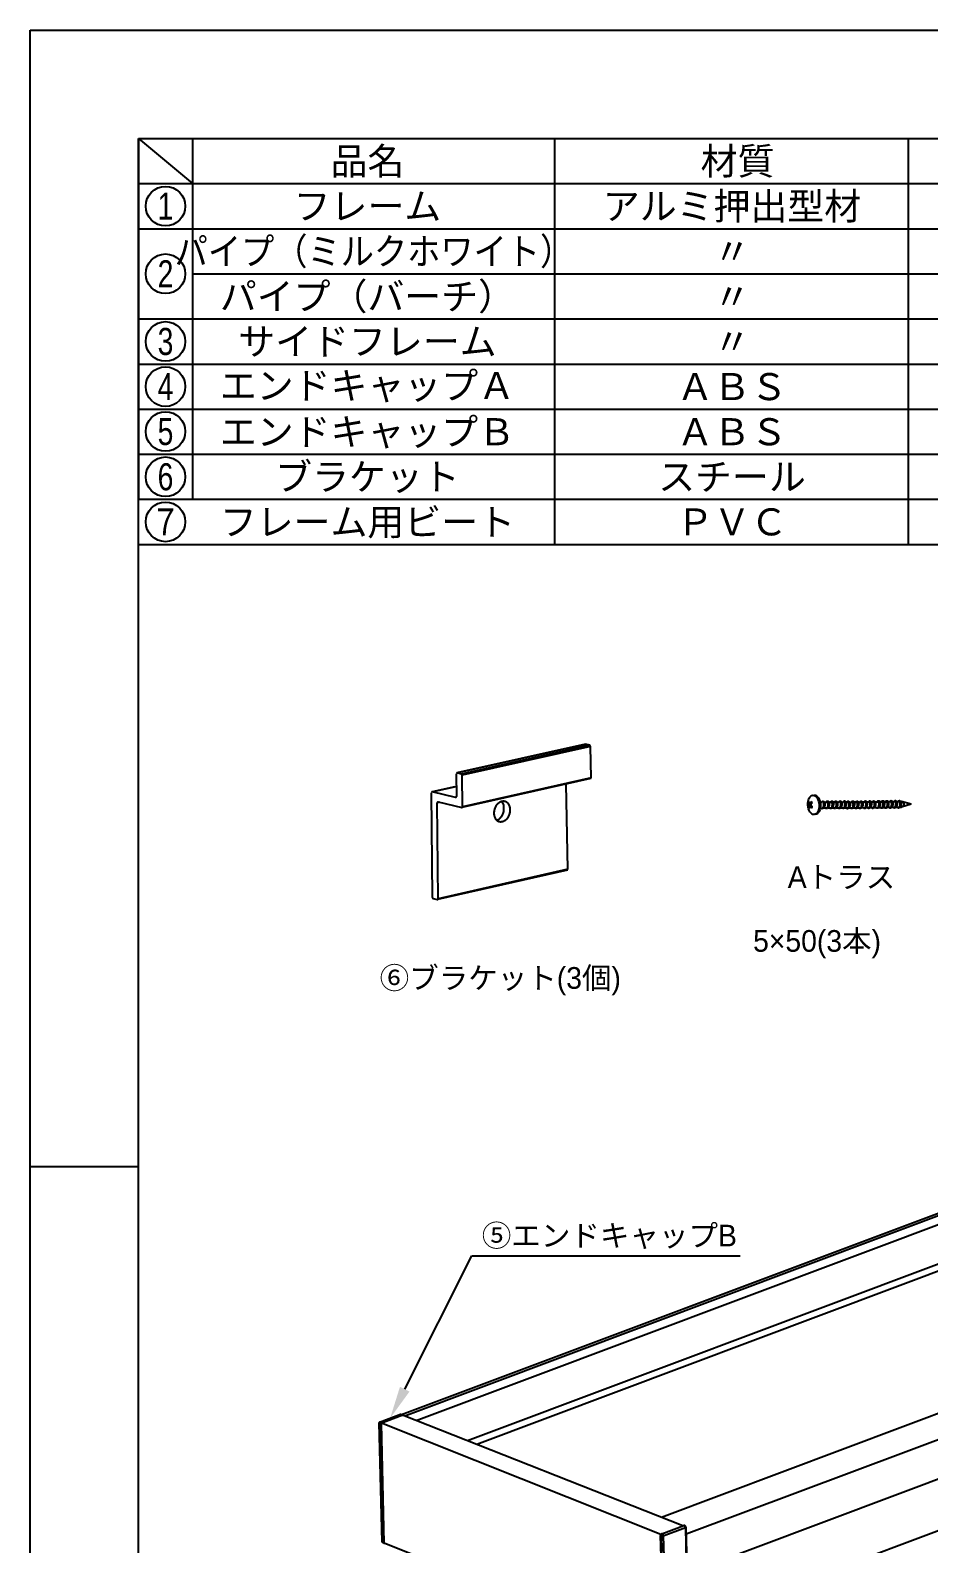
# Model space of a CAD drawing. Header units: millimetres. Extents: x 294 to 1873, y 2566 to 2986.
# Drawn here: x 293.5 to 376.5, y 2636.2 to 2776 of the extents above; entities that cross this region are included whole.
import ezdxf
from ezdxf import colors
from ezdxf.entities.mleader import LeaderData, LeaderLine
from ezdxf.enums import TextEntityAlignment as Align
from ezdxf.math import Vec2, Vec3

# ---------------------------------------------------------------- set-up
doc = ezdxf.new("R2010")
doc.units = ezdxf.units.MM
doc.layers.add('寸法・仕様', color=255, linetype='Continuous', lineweight=9)
doc.layers.add('本体', color=3, linetype='Continuous', lineweight=25)
doc.styles.get("Standard").update_dxf_attribs({"font": ''})
doc.styles.add('x1', font='', dxfattribs={"height": 2})
doc.styles.get('Standard').set_extended_font_data('MS PGothic')
doc.styles.get('x1').set_extended_font_data('MS PGothic')

# ---------------------------------------------------------------- blocks, each defined once
blk = doc.blocks.new('Morita Aluminum for WEB')
blk.add_line((4.84, 101.08), (-5.16, 101.08))
for points in [[(-5.16, 206.08), (291.84, 206.08), (291.84, -3.92), (-5.16, -3.92)], [(4.84, 196.08), (281.84, 196.08), (281.84, 6.08), (4.84, 6.08)]]:
    blk.add_lwpolyline(points, close=True)

msp = doc.modelspace()

# ---------------------------------------------------------------- linework, layer by layer
for p, q in [((303.52, 2766.03), (420.26, 2766.03)), ((303.52, 2766.03), (308.52, 2761.86)), ((303.52, 2766.03), (303.52, 2732.7)), ((308.52, 2766.03), (308.52, 2732.7)), ((341.96, 2766.03), (341.96, 2728.53)), ((374.64, 2766.03), (374.64, 2728.53)), ((303.52, 2761.86), (433.59, 2761.86)), ((303.52, 2757.69), (433.59, 2757.69)), ((308.52, 2753.53), (433.59, 2753.53)), ((303.52, 2749.36), (433.59, 2749.36)), ((303.52, 2745.19), (433.59, 2745.19)), ((303.52, 2741.03), (433.59, 2741.03)), ((303.52, 2736.86), (433.59, 2736.86)), ((303.52, 2732.7), (433.59, 2732.7)), ((303.52, 2728.53), (433.59, 2728.53))]:
    msp.add_line(p, q)
msp.add_lwpolyline([(303.52, 2766.03), (580.52, 2766.03), (580.52, 2596.03), (303.52, 2596.03)], close=True)
for centre in [(306.02, 2759.78), (306.02, 2753.53), (306.02, 2747.28), (306.02, 2743.11), (306.02, 2738.96), (306.02, 2734.78), (306.02, 2730.61)]:
    msp.add_circle(centre, 1.83)
at = {"layer": '本体'}
for p, q in [((327.84, 2648.14), (535.16, 2725.96)), ((328.13, 2648.02), (535.44, 2725.83)), ((329.18, 2647.6), (536.43, 2725.39)), ((536.57, 2721.78), (333.93, 2645.72)), ((536.88, 2721.25), (334.78, 2645.39)), ((553.85, 2714.46), (351.85, 2638.64)), ((553.88, 2712.06), (354.13, 2637.08)), ((332.93, 2707.42), (344.8, 2710.09)), ((344.82, 2710.08), (332.95, 2707.42)), ((345.22, 2709.99), (333.35, 2707.32)), ((345.3, 2709.87), (333.43, 2707.2)), ((345.22, 2709.99), (344.82, 2710.08)), ((345.36, 2706.98), (345.3, 2709.87)), ((354.22, 2633.5), (558.72, 2710.26)), ((332.88, 2707.33), (332.9, 2705.23)), ((333.35, 2707.32), (332.95, 2707.42)), ((345.31, 2706.9), (333.41, 2704.22)), ((333.46, 2704.3), (333.43, 2707.2)), ((345.36, 2706.98), (333.46, 2704.3)), ((330.58, 2705.58), (330.66, 2695.94)), ((330.63, 2705.67), (332.89, 2706.18)), ((332.89, 2706.18), (330.65, 2705.67)), ((332.83, 2705.14), (330.65, 2705.67)), ((343.21, 2698.53), (343.06, 2706.39)), ((560.3, 2706.06), (354.34, 2628.75)), ((331.36, 2704.71), (331.13, 2704.66)), ((331.21, 2695.8), (331.13, 2704.66)), ((331.21, 2704.74), (333.39, 2704.22)), ((332.87, 2705.15), (332.83, 2705.14)), ((365.45, 2704.78), (365.4, 2704.67)), ((365.4, 2704.67), (365.41, 2704.65)), ((365.42, 2704.25), (365.43, 2704.27)), ((365.49, 2704.15), (365.42, 2704.25)), ((365.45, 2704.78), (365.47, 2704.76)), ((365.49, 2704.15), (365.5, 2704.17)), ((365.7, 2704.79), (365.69, 2704.77)), ((365.76, 2704.69), (365.7, 2704.79)), ((365.73, 2704.16), (365.72, 2704.18)), ((365.79, 2704.27), (365.73, 2704.16)), ((365.76, 2704.69), (365.75, 2704.67)), ((365.79, 2704.27), (365.77, 2704.29)), ((366.39, 2704.72), (366.66, 2704.72)), ((366.4, 2704.2), (366.59, 2704.2)), ((366.85, 2704.2), (367.15, 2704.2)), ((366.93, 2704.72), (367.14, 2704.72)), ((367.24, 2704.2), (367.54, 2704.21)), ((367.32, 2704.73), (367.53, 2704.73)), ((367.63, 2704.21), (367.93, 2704.21)), ((367.71, 2704.73), (367.93, 2704.73)), ((367.98, 2704.2), (368.28, 2704.2)), ((368.39, 2704.2), (368.69, 2704.2)), ((368.39, 2704.2), (368.69, 2704.2)), ((368.76, 2704.2), (369.06, 2704.2)), ((368.76, 2704.2), (369.06, 2704.2)), ((369.18, 2704.2), (369.48, 2704.2)), ((369.26, 2704.72), (369.48, 2704.72)), ((369.57, 2704.2), (369.87, 2704.21)), ((369.65, 2704.73), (369.87, 2704.73)), ((369.97, 2704.21), (370.26, 2704.21)), ((370.04, 2704.73), (370.26, 2704.73)), ((370.36, 2704.21), (370.66, 2704.22)), ((370.43, 2704.74), (370.65, 2704.74)), ((370.75, 2704.22), (371.05, 2704.22)), ((370.82, 2704.74), (371.04, 2704.74)), ((371.14, 2704.22), (371.44, 2704.23)), ((371.21, 2704.74), (371.43, 2704.75)), ((371.53, 2704.23), (371.73, 2704.23)), ((371.61, 2704.75), (371.72, 2704.75)), ((371.66, 2704.23), (371.86, 2704.23)), ((371.73, 2704.75), (371.85, 2704.75)), ((371.95, 2704.23), (372.25, 2704.24)), ((372.03, 2704.76), (372.24, 2704.76)), ((372.34, 2704.24), (372.64, 2704.24)), ((372.42, 2704.76), (372.64, 2704.76)), ((372.73, 2704.25), (373.03, 2704.25)), ((372.81, 2704.77), (373.03, 2704.77)), ((373.12, 2704.25), (373.42, 2704.25)), ((373.2, 2704.77), (373.42, 2704.77)), ((373.51, 2704.25), (373.81, 2704.26)), ((373.59, 2704.78), (373.81, 2704.78)), ((373.91, 2704.26), (374.02, 2704.26)), ((373.98, 2704.78), (374.02, 2704.78)), ((374.93, 2704.53), (374.02, 2704.78)), ((374.93, 2704.53), (374.02, 2704.26)), ((343.21, 2698.53), (331.21, 2695.8)), ((343.17, 2698.44), (331.17, 2695.72)), ((330.73, 2695.82), (331.14, 2695.72)), ((325.81, 2647.44), (327.74, 2648.17)), ((327.74, 2648.17), (327.77, 2648.17)), ((327.77, 2648.17), (327.92, 2648.11)), ((326.04, 2636.38), (325.76, 2647.37)), ((325.78, 2647.35), (325.76, 2647.37)), ((325.78, 2647.35), (326.06, 2636.36)), ((325.83, 2647.44), (325.8, 2647.44)), ((326.21, 2636.3), (325.93, 2647.29)), ((326.24, 2636.27), (325.97, 2647.31)), ((327.92, 2648.11), (325.98, 2647.38)), ((351.8, 2637.06), (325.98, 2647.34)), ((327.94, 2648.09), (326, 2647.35)), ((353.83, 2637.85), (327.92, 2648.1)), ((352.06, 2625.83), (351.77, 2636.97)), ((351.87, 2637.12), (353.91, 2637.88)), ((352.02, 2636.94), (354.06, 2637.7)), ((353.96, 2637.88), (353.91, 2637.88)), ((353.92, 2637.89), (354, 2637.89)), ((354.06, 2637.7), (354.34, 2626.56)), ((354.11, 2637.75), (354.39, 2626.61)), ((326.04, 2636.38), (326.06, 2636.36)), ((326.06, 2636.36), (326.21, 2636.3)), ((326.24, 2636.25), (326.09, 2636.31)), ((352.06, 2625.88), (326.24, 2636.27)), ((351.81, 2636.94), (352.1, 2625.8)), ((352.02, 2636.94), (352.31, 2625.8))]:
    msp.add_line(p, q, dxfattribs=at)
for points in [[(345.3, 2709.87), (345.24, 2709.98), (345.23, 2709.98), (345.23, 2709.99), (345.23, 2709.99), (345.23, 2709.99), (345.23, 2709.99), (345.23, 2709.99), (345.22, 2709.99)], [(332.95, 2707.42), (332.95, 2707.42), (332.94, 2707.42), (332.94, 2707.42), (332.94, 2707.42), (332.94, 2707.42)], [(333.43, 2707.2), (333.37, 2707.32), (333.37, 2707.32), (333.36, 2707.32), (333.36, 2707.32), (333.36, 2707.32), (333.36, 2707.32), (333.36, 2707.32), (333.36, 2707.32), (333.35, 2707.32)], [(330.65, 2705.67), (330.65, 2705.67), (330.64, 2705.67), (330.64, 2705.67), (330.64, 2705.67), (330.64, 2705.67)], [(331.13, 2704.66), (331.2, 2704.75), (331.2, 2704.74), (331.2, 2704.74), (331.2, 2704.74), (331.2, 2704.74), (331.21, 2704.74)], [(332.9, 2705.23), (332.84, 2705.14), (332.83, 2705.14), (332.83, 2705.14), (332.83, 2705.14), (332.83, 2705.14), (332.83, 2705.14)], [(333.39, 2704.22), (333.39, 2704.22), (333.39, 2704.22), (333.39, 2704.22), (333.39, 2704.21), (333.4, 2704.21), (333.4, 2704.21)], [(336.63, 2703.05), (336.64, 2703.05), (336.66, 2703.06), (336.67, 2703.06), (336.68, 2703.06), (336.69, 2703.07), (336.7, 2703.07), (336.71, 2703.08), (336.72, 2703.08), (336.73, 2703.09), (336.74, 2703.09), (336.75, 2703.1), (336.75, 2703.1), (336.76, 2703.11), (336.77, 2703.11), (336.78, 2703.12), (336.79, 2703.12), (336.8, 2703.13), (336.81, 2703.13), (336.82, 2703.14), (336.83, 2703.14), (336.84, 2703.15), (336.85, 2703.16), (336.85, 2703.16), (336.86, 2703.17), (336.87, 2703.18), (336.88, 2703.18), (336.89, 2703.19), (336.9, 2703.2), (336.91, 2703.2), (336.91, 2703.21), (336.92, 2703.22), (336.93, 2703.22), (336.94, 2703.23), (336.94, 2703.24), (336.95, 2703.25), (336.96, 2703.26), (336.97, 2703.26), (336.98, 2703.27), (336.98, 2703.28), (336.99, 2703.29), (337, 2703.3), (337, 2703.3), (337.01, 2703.31), (337.02, 2703.32), (337.02, 2703.33), (337.03, 2703.34), (337.04, 2703.35), (337.05, 2703.35), (337.05, 2703.36), (337.06, 2703.37), (337.06, 2703.38), (337.07, 2703.39), (337.08, 2703.4), (337.08, 2703.41), (337.09, 2703.42), (337.09, 2703.43), (337.1, 2703.44), (337.11, 2703.45), (337.11, 2703.46), (337.12, 2703.46), (337.12, 2703.47), (337.13, 2703.48), (337.13, 2703.49), (337.14, 2703.5), (337.14, 2703.51), (337.15, 2703.52), (337.15, 2703.53), (337.16, 2703.54), (337.16, 2703.55), (337.17, 2703.56), (337.17, 2703.57), (337.18, 2703.58), (337.18, 2703.59), (337.19, 2703.6), (337.19, 2703.61), (337.2, 2703.62), (337.2, 2703.63), (337.2, 2703.64), (337.21, 2703.66), (337.21, 2703.67), (337.22, 2703.68), (337.22, 2703.69), (337.22, 2703.7), (337.23, 2703.71), (337.23, 2703.72), (337.23, 2703.73), (337.24, 2703.74), (337.24, 2703.75), (337.24, 2703.76), (337.25, 2703.77), (337.25, 2703.78), (337.25, 2703.79), (337.26, 2703.8), (337.26, 2703.81), (337.26, 2703.82), (337.26, 2703.83), (337.27, 2703.84), (337.27, 2703.86), (337.27, 2703.87), (337.27, 2703.88), (337.28, 2703.89), (337.28, 2703.9), (337.28, 2703.91), (337.28, 2703.92), (337.28, 2703.93), (337.29, 2703.94), (337.29, 2703.95), (337.29, 2703.96), (337.29, 2703.97), (337.29, 2703.98), (337.29, 2703.99), (337.29, 2704), (337.29, 2704.01), (337.3, 2704.02), (337.3, 2704.03), (337.3, 2704.04), (337.3, 2704.05), (337.3, 2704.06), (337.3, 2704.07), (337.3, 2704.08), (337.3, 2704.09), (337.3, 2704.1), (337.3, 2704.11), (337.3, 2704.12), (337.3, 2704.13), (337.3, 2704.14), (337.3, 2704.15)], [(337.3, 2704.15), (337.3, 2704.16), (337.3, 2704.17), (337.3, 2704.17), (337.3, 2704.18), (337.3, 2704.18), (337.3, 2704.19), (337.3, 2704.2), (337.3, 2704.2), (337.3, 2704.21), (337.3, 2704.21), (337.3, 2704.22), (337.3, 2704.22), (337.3, 2704.23), (337.3, 2704.24), (337.3, 2704.24), (337.3, 2704.25), (337.3, 2704.25), (337.3, 2704.26), (337.3, 2704.26), (337.3, 2704.27), (337.3, 2704.28), (337.3, 2704.28), (337.29, 2704.29), (337.29, 2704.29), (337.29, 2704.3), (337.29, 2704.3), (337.29, 2704.31), (337.29, 2704.31), (337.29, 2704.32), (337.29, 2704.33), (337.29, 2704.33), (337.29, 2704.34), (337.29, 2704.34), (337.29, 2704.35), (337.29, 2704.35), (337.29, 2704.36), (337.29, 2704.36), (337.28, 2704.37), (337.28, 2704.37), (337.28, 2704.38), (337.28, 2704.38), (337.28, 2704.39), (337.28, 2704.39), (337.28, 2704.4), (337.28, 2704.4), (337.28, 2704.41), (337.28, 2704.42), (337.27, 2704.42), (337.27, 2704.43), (337.27, 2704.43), (337.27, 2704.44), (337.27, 2704.44), (337.27, 2704.45), (337.27, 2704.45), (337.27, 2704.46), (337.26, 2704.46), (337.26, 2704.47), (337.26, 2704.47), (337.26, 2704.48), (337.26, 2704.48), (337.26, 2704.49), (337.25, 2704.49), (337.25, 2704.5), (337.25, 2704.5), (337.25, 2704.51), (337.25, 2704.51), (337.25, 2704.52), (337.24, 2704.52), (337.24, 2704.53), (337.24, 2704.53), (337.24, 2704.54), (337.24, 2704.54), (337.23, 2704.55), (337.23, 2704.55), (337.23, 2704.55), (337.23, 2704.56), (337.23, 2704.56), (337.22, 2704.57), (337.22, 2704.57), (337.22, 2704.58), (337.22, 2704.58), (337.21, 2704.59), (337.21, 2704.59), (337.21, 2704.6), (337.21, 2704.6), (337.21, 2704.61), (337.2, 2704.61), (337.2, 2704.62), (337.2, 2704.62), (337.19, 2704.63), (337.19, 2704.63), (337.19, 2704.64), (337.19, 2704.64), (337.18, 2704.64), (337.18, 2704.65), (337.18, 2704.65), (337.17, 2704.66), (337.17, 2704.66), (337.17, 2704.67), (337.17, 2704.67), (337.16, 2704.68), (337.16, 2704.68), (337.16, 2704.69), (337.15, 2704.69), (337.15, 2704.7), (337.15, 2704.7), (337.14, 2704.7), (337.14, 2704.71), (337.14, 2704.71), (337.13, 2704.72), (337.13, 2704.72), (337.12, 2704.73), (337.12, 2704.73), (337.12, 2704.74), (337.11, 2704.74), (337.11, 2704.75), (337.1, 2704.75), (337.1, 2704.75), (337.1, 2704.76), (337.09, 2704.76), (337.09, 2704.77), (337.08, 2704.77), (337.08, 2704.78), (337.08, 2704.78), (337.07, 2704.79), (337.07, 2704.79), (337.06, 2704.79)], [(365.46, 2704.59), (365.46, 2704.59), (365.46, 2704.59), (365.46, 2704.59), (365.45, 2704.6), (365.45, 2704.6), (365.45, 2704.6), (365.45, 2704.6), (365.45, 2704.61), (365.44, 2704.61), (365.44, 2704.61), (365.44, 2704.61), (365.44, 2704.62), (365.44, 2704.62), (365.43, 2704.62), (365.43, 2704.62), (365.43, 2704.62), (365.43, 2704.63), (365.43, 2704.63), (365.43, 2704.63), (365.43, 2704.63), (365.42, 2704.63), (365.42, 2704.64), (365.42, 2704.64), (365.42, 2704.64), (365.42, 2704.64), (365.42, 2704.64), (365.42, 2704.65), (365.41, 2704.65), (365.41, 2704.65)], [(365.43, 2704.27), (365.43, 2704.27), (365.43, 2704.28), (365.44, 2704.28), (365.44, 2704.28), (365.44, 2704.28), (365.44, 2704.29), (365.44, 2704.29), (365.44, 2704.29), (365.44, 2704.29), (365.44, 2704.29), (365.45, 2704.3), (365.45, 2704.3), (365.45, 2704.3), (365.45, 2704.3), (365.45, 2704.31), (365.45, 2704.31), (365.45, 2704.31), (365.45, 2704.31), (365.46, 2704.32), (365.46, 2704.32), (365.46, 2704.32), (365.46, 2704.32), (365.46, 2704.32), (365.46, 2704.33), (365.47, 2704.33), (365.47, 2704.33), (365.47, 2704.33), (365.47, 2704.34), (365.47, 2704.34), (365.47, 2704.34)], [(365.46, 2704.59), (365.47, 2704.58), (365.47, 2704.58), (365.47, 2704.57), (365.48, 2704.57), (365.48, 2704.56), (365.49, 2704.55), (365.49, 2704.54), (365.49, 2704.54), (365.5, 2704.53), (365.5, 2704.52), (365.5, 2704.51), (365.5, 2704.5), (365.5, 2704.49), (365.5, 2704.48), (365.51, 2704.48), (365.51, 2704.47), (365.51, 2704.46), (365.51, 2704.45), (365.51, 2704.44), (365.51, 2704.43), (365.5, 2704.42), (365.5, 2704.41), (365.5, 2704.4), (365.5, 2704.39), (365.5, 2704.39), (365.49, 2704.38), (365.49, 2704.37), (365.49, 2704.36), (365.48, 2704.36), (365.48, 2704.35), (365.48, 2704.34), (365.47, 2704.34)], [(365.47, 2704.76), (365.47, 2704.76), (365.47, 2704.76), (365.47, 2704.75), (365.47, 2704.75), (365.48, 2704.75), (365.48, 2704.75), (365.48, 2704.74), (365.48, 2704.74), (365.48, 2704.74), (365.48, 2704.74), (365.48, 2704.73), (365.48, 2704.73), (365.49, 2704.73), (365.49, 2704.73), (365.49, 2704.72), (365.49, 2704.72), (365.49, 2704.72), (365.49, 2704.72), (365.49, 2704.72), (365.5, 2704.71), (365.5, 2704.71), (365.5, 2704.71), (365.5, 2704.71), (365.5, 2704.7), (365.5, 2704.7), (365.5, 2704.7), (365.5, 2704.7), (365.5, 2704.69), (365.51, 2704.69), (365.51, 2704.69), (365.51, 2704.69), (365.51, 2704.68)], [(365.53, 2704.25), (365.53, 2704.25), (365.53, 2704.24), (365.53, 2704.24), (365.53, 2704.24), (365.53, 2704.24), (365.52, 2704.23), (365.52, 2704.23), (365.52, 2704.23), (365.52, 2704.23), (365.52, 2704.22), (365.52, 2704.22), (365.52, 2704.22), (365.52, 2704.22), (365.52, 2704.21), (365.52, 2704.21), (365.52, 2704.21), (365.51, 2704.21), (365.51, 2704.2), (365.51, 2704.2), (365.51, 2704.2), (365.51, 2704.2), (365.51, 2704.19), (365.51, 2704.19), (365.51, 2704.19), (365.51, 2704.19), (365.5, 2704.18), (365.5, 2704.18), (365.5, 2704.18), (365.5, 2704.18), (365.5, 2704.17), (365.5, 2704.17)], [(365.65, 2704.69), (365.65, 2704.68), (365.65, 2704.67), (365.65, 2704.67), (365.64, 2704.66), (365.64, 2704.66), (365.63, 2704.65), (365.63, 2704.64), (365.63, 2704.64), (365.62, 2704.63), (365.62, 2704.63), (365.61, 2704.63), (365.61, 2704.62), (365.6, 2704.62), (365.6, 2704.62), (365.59, 2704.62), (365.59, 2704.62), (365.58, 2704.62), (365.57, 2704.62), (365.57, 2704.62), (365.56, 2704.62), (365.56, 2704.62), (365.55, 2704.63), (365.55, 2704.63), (365.54, 2704.63), (365.54, 2704.64), (365.53, 2704.64), (365.53, 2704.65), (365.52, 2704.66), (365.52, 2704.66), (365.52, 2704.67), (365.51, 2704.68), (365.51, 2704.68)], [(365.53, 2704.25), (365.53, 2704.26), (365.54, 2704.26), (365.54, 2704.27), (365.54, 2704.28), (365.55, 2704.28), (365.55, 2704.29), (365.56, 2704.3), (365.56, 2704.3), (365.56, 2704.3), (365.57, 2704.31), (365.57, 2704.31), (365.58, 2704.31), (365.58, 2704.32), (365.59, 2704.32), (365.59, 2704.32), (365.6, 2704.32), (365.61, 2704.32), (365.61, 2704.32), (365.62, 2704.32), (365.62, 2704.32), (365.63, 2704.31), (365.63, 2704.31), (365.64, 2704.31), (365.64, 2704.3), (365.65, 2704.3), (365.65, 2704.3), (365.66, 2704.29), (365.66, 2704.28), (365.66, 2704.28), (365.67, 2704.27), (365.67, 2704.26), (365.67, 2704.26)], [(365.65, 2704.69), (365.66, 2704.69), (365.66, 2704.7), (365.66, 2704.7), (365.66, 2704.7), (365.66, 2704.7), (365.66, 2704.71), (365.66, 2704.71), (365.66, 2704.71), (365.66, 2704.71), (365.66, 2704.72), (365.66, 2704.72), (365.67, 2704.72), (365.67, 2704.72), (365.67, 2704.73), (365.67, 2704.73), (365.67, 2704.73), (365.67, 2704.73), (365.67, 2704.74), (365.67, 2704.74), (365.67, 2704.74), (365.67, 2704.74), (365.68, 2704.75), (365.68, 2704.75), (365.68, 2704.75), (365.68, 2704.75), (365.68, 2704.76), (365.68, 2704.76), (365.68, 2704.76), (365.68, 2704.76), (365.69, 2704.77), (365.69, 2704.77), (365.69, 2704.77)], [(365.72, 2704.18), (365.71, 2704.18), (365.71, 2704.19), (365.71, 2704.19), (365.71, 2704.19), (365.71, 2704.19), (365.71, 2704.19), (365.71, 2704.2), (365.7, 2704.2), (365.7, 2704.2), (365.7, 2704.2), (365.7, 2704.21), (365.7, 2704.21), (365.7, 2704.21), (365.7, 2704.21), (365.7, 2704.21), (365.69, 2704.22), (365.69, 2704.22), (365.69, 2704.22), (365.69, 2704.22), (365.69, 2704.23), (365.69, 2704.23), (365.69, 2704.23), (365.69, 2704.23), (365.68, 2704.24), (365.68, 2704.24), (365.68, 2704.24), (365.68, 2704.24), (365.68, 2704.25), (365.68, 2704.25), (365.68, 2704.25), (365.68, 2704.25), (365.67, 2704.26)], [(365.72, 2704.35), (365.72, 2704.36), (365.71, 2704.36), (365.71, 2704.37), (365.71, 2704.37), (365.7, 2704.38), (365.7, 2704.39), (365.7, 2704.39), (365.69, 2704.4), (365.69, 2704.41), (365.69, 2704.42), (365.69, 2704.43), (365.68, 2704.44), (365.68, 2704.45), (365.68, 2704.46), (365.68, 2704.46), (365.68, 2704.47), (365.68, 2704.48), (365.68, 2704.49), (365.68, 2704.5), (365.68, 2704.51), (365.68, 2704.52), (365.68, 2704.53), (365.68, 2704.54), (365.69, 2704.55), (365.69, 2704.55), (365.69, 2704.56), (365.69, 2704.57), (365.7, 2704.58), (365.7, 2704.58), (365.7, 2704.59), (365.71, 2704.6), (365.71, 2704.6)], [(365.75, 2704.67), (365.75, 2704.67), (365.75, 2704.66), (365.75, 2704.66), (365.75, 2704.66), (365.75, 2704.66), (365.74, 2704.65), (365.74, 2704.65), (365.74, 2704.65), (365.74, 2704.65), (365.74, 2704.64), (365.74, 2704.64), (365.74, 2704.64), (365.74, 2704.64), (365.73, 2704.63), (365.73, 2704.63), (365.73, 2704.63), (365.73, 2704.63), (365.73, 2704.63), (365.73, 2704.62), (365.73, 2704.62), (365.73, 2704.62), (365.72, 2704.62), (365.72, 2704.62), (365.72, 2704.62), (365.72, 2704.61), (365.72, 2704.61), (365.72, 2704.61), (365.72, 2704.61), (365.71, 2704.61), (365.71, 2704.6), (365.71, 2704.6)], [(365.72, 2704.35), (365.73, 2704.35), (365.73, 2704.35), (365.73, 2704.35), (365.73, 2704.34), (365.73, 2704.34), (365.74, 2704.34), (365.74, 2704.34), (365.74, 2704.33), (365.74, 2704.33), (365.74, 2704.33), (365.74, 2704.33), (365.75, 2704.33), (365.75, 2704.32), (365.75, 2704.32), (365.75, 2704.32), (365.75, 2704.32), (365.75, 2704.31), (365.76, 2704.31), (365.76, 2704.31), (365.76, 2704.31), (365.76, 2704.31), (365.76, 2704.3), (365.76, 2704.3), (365.77, 2704.3), (365.77, 2704.3), (365.77, 2704.29), (365.77, 2704.29), (365.77, 2704.29)], [(365.97, 2705.36), (366.08, 2705.35), (366.18, 2705.3), (366.27, 2705.22), (366.36, 2705.11), (366.43, 2704.98), (366.49, 2704.83), (366.53, 2704.67), (366.55, 2704.49), (366.55, 2704.32), (366.53, 2704.15), (366.49, 2704), (366.43, 2703.86), (366.36, 2703.75), (366.28, 2703.66), (366.18, 2703.61), (366.09, 2703.59)], [(366.66, 2704.71), (366.67, 2704.73), (366.71, 2704.77), (366.75, 2704.8), (366.79, 2704.81), (366.83, 2704.8), (366.87, 2704.79), (366.9, 2704.76), (366.92, 2704.72), (366.94, 2704.67), (366.96, 2704.62), (366.96, 2704.55), (366.96, 2704.49), (366.95, 2704.42), (366.93, 2704.35), (366.9, 2704.29), (366.87, 2704.23), (366.84, 2704.18), (366.8, 2704.15), (366.76, 2704.12), (366.72, 2704.11), (366.68, 2704.11), (366.64, 2704.13), (366.61, 2704.15), (366.58, 2704.2)], [(366.75, 2704.72), (366.77, 2704.7), (366.8, 2704.66), (366.81, 2704.61), (366.83, 2704.56), (366.83, 2704.49), (366.83, 2704.43), (366.82, 2704.36), (366.8, 2704.29), (366.77, 2704.23), (366.76, 2704.2)], [(367.05, 2704.72), (367.06, 2704.74), (367.1, 2704.77), (367.14, 2704.8), (367.18, 2704.81), (367.22, 2704.81), (367.26, 2704.8), (367.29, 2704.77), (367.32, 2704.73), (367.33, 2704.68), (367.35, 2704.62), (367.35, 2704.56), (367.35, 2704.49), (367.34, 2704.42), (367.32, 2704.35), (367.29, 2704.29), (367.26, 2704.24), (367.23, 2704.19), (367.19, 2704.15), (367.15, 2704.13), (367.11, 2704.12), (367.07, 2704.12), (367.03, 2704.13), (367, 2704.16), (366.97, 2704.2)], [(367.14, 2704.72), (367.16, 2704.71), (367.19, 2704.67), (367.21, 2704.62), (367.22, 2704.56), (367.22, 2704.5), (367.22, 2704.43), (367.21, 2704.36), (367.19, 2704.3), (367.17, 2704.23), (367.15, 2704.2)], [(367.44, 2704.72), (367.46, 2704.74), (367.49, 2704.78), (367.53, 2704.8), (367.57, 2704.82), (367.61, 2704.81), (367.65, 2704.8), (367.68, 2704.77), (367.71, 2704.73), (367.73, 2704.68), (367.74, 2704.63), (367.74, 2704.56), (367.74, 2704.49), (367.73, 2704.43), (367.71, 2704.36), (367.69, 2704.3), (367.65, 2704.24), (367.62, 2704.19), (367.58, 2704.16), (367.54, 2704.13), (367.5, 2704.12), (367.46, 2704.12), (367.43, 2704.14), (367.39, 2704.16), (367.37, 2704.21)], [(367.53, 2704.73), (367.55, 2704.71), (367.58, 2704.67), (367.6, 2704.62), (367.61, 2704.57), (367.61, 2704.5), (367.61, 2704.44), (367.6, 2704.37), (367.58, 2704.3), (367.56, 2704.24), (367.54, 2704.21)], [(367.83, 2704.73), (367.85, 2704.75), (367.88, 2704.78), (367.92, 2704.81), (367.97, 2704.82), (368, 2704.82), (368.04, 2704.8), (368.07, 2704.78), (368.1, 2704.74), (368.12, 2704.69), (368.13, 2704.63), (368.13, 2704.57), (368.13, 2704.5), (368.12, 2704.43), (368.1, 2704.36), (368.08, 2704.3), (368.05, 2704.25), (368.01, 2704.2), (367.97, 2704.16), (367.93, 2704.14), (367.89, 2704.12), (367.85, 2704.13), (367.82, 2704.14), (367.79, 2704.17), (367.76, 2704.21)], [(367.93, 2704.73), (367.94, 2704.72), (367.97, 2704.68), (367.99, 2704.63), (368, 2704.57), (368.01, 2704.51), (368, 2704.44), (367.99, 2704.37), (367.97, 2704.3), (367.95, 2704.24), (367.93, 2704.21)], [(368.22, 2704.73), (368.24, 2704.75), (368.28, 2704.79), (368.32, 2704.81), (368.36, 2704.83), (368.39, 2704.82), (368.43, 2704.81), (368.46, 2704.78), (368.49, 2704.74), (368.51, 2704.69), (368.52, 2704.63), (368.53, 2704.57), (368.52, 2704.5), (368.51, 2704.44), (368.49, 2704.37), (368.47, 2704.31), (368.44, 2704.25), (368.4, 2704.2), (368.36, 2704.17), (368.32, 2704.14), (368.28, 2704.13), (368.24, 2704.13), (368.21, 2704.15), (368.18, 2704.17), (368.15, 2704.21)], [(368.32, 2704.74), (368.33, 2704.72), (368.36, 2704.68), (368.38, 2704.63), (368.39, 2704.58), (368.4, 2704.51), (368.39, 2704.44), (368.38, 2704.38), (368.36, 2704.31), (368.34, 2704.25), (368.32, 2704.22)], [(368.62, 2704.74), (368.63, 2704.76), (368.67, 2704.79), (368.71, 2704.82), (368.75, 2704.83), (368.79, 2704.83), (368.82, 2704.81), (368.85, 2704.79), (368.88, 2704.75), (368.9, 2704.7), (368.91, 2704.64), (368.92, 2704.58), (368.91, 2704.51), (368.9, 2704.44), (368.88, 2704.37), (368.86, 2704.31), (368.83, 2704.26), (368.79, 2704.21), (368.75, 2704.17), (368.71, 2704.15), (368.67, 2704.13), (368.63, 2704.14), (368.6, 2704.15), (368.57, 2704.18), (368.54, 2704.22)], [(368.71, 2704.74), (368.73, 2704.73), (368.75, 2704.69), (368.77, 2704.64), (368.78, 2704.58), (368.79, 2704.52), (368.78, 2704.45), (368.77, 2704.38), (368.76, 2704.31), (368.73, 2704.25), (368.71, 2704.22)], [(368.99, 2704.71), (369.01, 2704.73), (369.04, 2704.77), (369.08, 2704.8), (369.12, 2704.81), (369.16, 2704.8), (369.2, 2704.79), (369.23, 2704.76), (369.26, 2704.72), (369.28, 2704.67), (369.29, 2704.62), (369.29, 2704.55), (369.29, 2704.49), (369.28, 2704.42), (369.26, 2704.35), (369.24, 2704.29), (369.21, 2704.23), (369.17, 2704.18), (369.13, 2704.15), (369.09, 2704.12), (369.05, 2704.11), (369.01, 2704.11), (368.98, 2704.13), (368.94, 2704.15), (368.92, 2704.2)], [(369.08, 2704.72), (369.1, 2704.7), (369.13, 2704.66), (369.15, 2704.61), (369.16, 2704.56), (369.17, 2704.49), (369.16, 2704.43), (369.15, 2704.36), (369.13, 2704.29), (369.11, 2704.23), (369.09, 2704.2)], [(369.38, 2704.72), (369.4, 2704.74), (369.44, 2704.77), (369.48, 2704.8), (369.52, 2704.81), (369.55, 2704.81), (369.59, 2704.8), (369.62, 2704.77), (369.65, 2704.73), (369.67, 2704.68), (369.68, 2704.62), (369.69, 2704.56), (369.68, 2704.49), (369.67, 2704.42), (369.65, 2704.35), (369.63, 2704.29), (369.6, 2704.24), (369.56, 2704.19), (369.52, 2704.15), (369.48, 2704.13), (369.44, 2704.12), (369.4, 2704.12), (369.37, 2704.13), (369.34, 2704.16), (369.31, 2704.2)], [(369.48, 2704.72), (369.49, 2704.71), (369.52, 2704.67), (369.54, 2704.62), (369.55, 2704.56), (369.56, 2704.5), (369.55, 2704.43), (369.54, 2704.36), (369.52, 2704.3), (369.5, 2704.23), (369.48, 2704.2)], [(369.77, 2704.72), (369.79, 2704.74), (369.83, 2704.78), (369.87, 2704.8), (369.91, 2704.82), (369.95, 2704.81), (369.98, 2704.8), (370.01, 2704.77), (370.04, 2704.73), (370.06, 2704.68), (370.07, 2704.63), (370.08, 2704.56), (370.07, 2704.49), (370.06, 2704.43), (370.04, 2704.36), (370.02, 2704.3), (369.99, 2704.24), (369.95, 2704.19), (369.91, 2704.16), (369.87, 2704.13), (369.83, 2704.12), (369.79, 2704.12), (369.76, 2704.14), (369.73, 2704.16), (369.7, 2704.21)], [(369.87, 2704.73), (369.88, 2704.71), (369.91, 2704.67), (369.93, 2704.62), (369.94, 2704.57), (369.95, 2704.5), (369.94, 2704.44), (369.93, 2704.37), (369.92, 2704.3), (369.89, 2704.24), (369.87, 2704.21)], [(370.17, 2704.73), (370.18, 2704.75), (370.22, 2704.78), (370.26, 2704.81), (370.3, 2704.82), (370.34, 2704.82), (370.37, 2704.8), (370.4, 2704.78), (370.43, 2704.74), (370.45, 2704.69), (370.46, 2704.63), (370.47, 2704.57), (370.46, 2704.5), (370.45, 2704.43), (370.44, 2704.36), (370.41, 2704.3), (370.38, 2704.25), (370.34, 2704.2), (370.3, 2704.16), (370.26, 2704.14), (370.22, 2704.12), (370.19, 2704.13), (370.15, 2704.14), (370.12, 2704.17), (370.09, 2704.21)], [(370.26, 2704.73), (370.28, 2704.72), (370.3, 2704.68), (370.32, 2704.63), (370.33, 2704.57), (370.34, 2704.51), (370.34, 2704.44), (370.32, 2704.37), (370.31, 2704.3), (370.28, 2704.24), (370.26, 2704.21)], [(370.56, 2704.73), (370.57, 2704.75), (370.61, 2704.79), (370.65, 2704.81), (370.69, 2704.83), (370.73, 2704.82), (370.76, 2704.81), (370.8, 2704.78), (370.82, 2704.74), (370.84, 2704.69), (370.85, 2704.63), (370.86, 2704.57), (370.86, 2704.5), (370.84, 2704.44), (370.83, 2704.37), (370.8, 2704.31), (370.77, 2704.25), (370.73, 2704.2), (370.7, 2704.17), (370.66, 2704.14), (370.62, 2704.13), (370.58, 2704.13), (370.54, 2704.15), (370.51, 2704.17), (370.48, 2704.21)], [(370.65, 2704.74), (370.67, 2704.72), (370.69, 2704.68), (370.71, 2704.63), (370.73, 2704.58), (370.73, 2704.51), (370.73, 2704.44), (370.72, 2704.38), (370.7, 2704.31), (370.67, 2704.25), (370.66, 2704.22)], [(370.95, 2704.74), (370.96, 2704.76), (371, 2704.79), (371.04, 2704.82), (371.08, 2704.83), (371.12, 2704.83), (371.16, 2704.81), (371.19, 2704.79), (371.21, 2704.75), (371.23, 2704.7), (371.25, 2704.64), (371.25, 2704.58), (371.25, 2704.51), (371.24, 2704.44), (371.22, 2704.37), (371.19, 2704.31), (371.16, 2704.26), (371.13, 2704.21), (371.09, 2704.17), (371.05, 2704.15), (371.01, 2704.13), (370.97, 2704.14), (370.93, 2704.15), (370.9, 2704.18), (370.87, 2704.22)], [(371.04, 2704.74), (371.06, 2704.73), (371.08, 2704.69), (371.1, 2704.64), (371.12, 2704.58), (371.12, 2704.52), (371.12, 2704.45), (371.11, 2704.38), (371.09, 2704.31), (371.06, 2704.25), (371.05, 2704.22)], [(371.34, 2704.74), (371.35, 2704.76), (371.39, 2704.8), (371.43, 2704.82), (371.47, 2704.84), (371.51, 2704.83), (371.55, 2704.82), (371.58, 2704.79), (371.6, 2704.75), (371.62, 2704.7), (371.64, 2704.64), (371.64, 2704.58), (371.64, 2704.51), (371.63, 2704.44), (371.61, 2704.38), (371.58, 2704.32), (371.55, 2704.26), (371.52, 2704.21), (371.48, 2704.18), (371.44, 2704.15), (371.4, 2704.14), (371.36, 2704.14), (371.32, 2704.16), (371.29, 2704.18), (371.26, 2704.22)], [(371.43, 2704.75), (371.45, 2704.73), (371.48, 2704.69), (371.5, 2704.64), (371.51, 2704.58), (371.51, 2704.52), (371.51, 2704.45), (371.5, 2704.39), (371.48, 2704.32), (371.45, 2704.26), (371.44, 2704.23)], [(371.76, 2704.75), (371.77, 2704.77), (371.81, 2704.8), (371.85, 2704.83), (371.89, 2704.84), (371.93, 2704.84), (371.97, 2704.83), (372, 2704.8), (372.03, 2704.76), (372.04, 2704.71), (372.06, 2704.65), (372.06, 2704.59), (372.06, 2704.52), (372.05, 2704.45), (372.03, 2704.39), (372, 2704.32), (371.97, 2704.27), (371.94, 2704.22), (371.9, 2704.18), (371.86, 2704.16), (371.82, 2704.15), (371.78, 2704.15), (371.74, 2704.16), (371.71, 2704.19), (371.69, 2704.23)], [(371.85, 2704.75), (371.87, 2704.74), (371.9, 2704.7), (371.92, 2704.65), (371.93, 2704.59), (371.93, 2704.53), (371.93, 2704.46), (371.92, 2704.39), (371.9, 2704.33), (371.88, 2704.26), (371.86, 2704.23)], [(372.15, 2704.76), (372.16, 2704.77), (372.2, 2704.81), (372.24, 2704.84), (372.28, 2704.85), (372.32, 2704.85), (372.36, 2704.83), (372.39, 2704.8), (372.42, 2704.76), (372.44, 2704.71), (372.45, 2704.66), (372.45, 2704.59), (372.45, 2704.53), (372.44, 2704.46), (372.42, 2704.39), (372.4, 2704.33), (372.36, 2704.27), (372.33, 2704.22), (372.29, 2704.19), (372.25, 2704.16), (372.21, 2704.15), (372.17, 2704.15), (372.14, 2704.17), (372.1, 2704.19), (372.08, 2704.24)], [(372.24, 2704.76), (372.26, 2704.74), (372.29, 2704.7), (372.31, 2704.65), (372.32, 2704.6), (372.32, 2704.53), (372.32, 2704.47), (372.31, 2704.4), (372.29, 2704.33), (372.27, 2704.27), (372.25, 2704.24)], [(372.54, 2704.76), (372.56, 2704.78), (372.59, 2704.81), (372.63, 2704.84), (372.68, 2704.85), (372.71, 2704.85), (372.75, 2704.84), (372.78, 2704.81), (372.81, 2704.77), (372.83, 2704.72), (372.84, 2704.66), (372.84, 2704.6), (372.84, 2704.53), (372.83, 2704.46), (372.81, 2704.39), (372.79, 2704.33), (372.76, 2704.28), (372.72, 2704.23), (372.68, 2704.19), (372.64, 2704.17), (372.6, 2704.16), (372.56, 2704.16), (372.53, 2704.17), (372.5, 2704.2), (372.47, 2704.24)], [(372.63, 2704.76), (372.65, 2704.75), (372.68, 2704.71), (372.7, 2704.66), (372.71, 2704.6), (372.72, 2704.54), (372.71, 2704.47), (372.7, 2704.4), (372.68, 2704.34), (372.66, 2704.27), (372.64, 2704.24)], [(372.93, 2704.76), (372.95, 2704.78), (372.99, 2704.82), (373.03, 2704.85), (373.07, 2704.86), (373.11, 2704.85), (373.14, 2704.84), (373.17, 2704.81), (373.2, 2704.77), (373.22, 2704.72), (373.23, 2704.67), (373.24, 2704.6), (373.23, 2704.53), (373.22, 2704.47), (373.2, 2704.4), (373.18, 2704.34), (373.15, 2704.28), (373.11, 2704.23), (373.07, 2704.2), (373.03, 2704.17), (372.99, 2704.16), (372.95, 2704.16), (372.92, 2704.18), (372.89, 2704.2), (372.86, 2704.25)], [(373.03, 2704.77), (373.04, 2704.75), (373.07, 2704.71), (373.09, 2704.66), (373.1, 2704.61), (373.11, 2704.54), (373.1, 2704.47), (373.09, 2704.41), (373.07, 2704.34), (373.05, 2704.28), (373.03, 2704.25)], [(373.32, 2704.77), (373.34, 2704.79), (373.38, 2704.82), (373.42, 2704.85), (373.46, 2704.86), (373.5, 2704.86), (373.53, 2704.85), (373.56, 2704.82), (373.59, 2704.78), (373.61, 2704.73), (373.62, 2704.67), (373.63, 2704.61), (373.62, 2704.54), (373.61, 2704.47), (373.59, 2704.4), (373.57, 2704.34), (373.54, 2704.29), (373.5, 2704.24), (373.46, 2704.2), (373.42, 2704.18), (373.38, 2704.17), (373.35, 2704.17), (373.31, 2704.18), (373.28, 2704.21), (373.25, 2704.25)], [(373.42, 2704.77), (373.43, 2704.76), (373.46, 2704.72), (373.48, 2704.67), (373.49, 2704.61), (373.5, 2704.55), (373.49, 2704.48), (373.48, 2704.41), (373.46, 2704.34), (373.44, 2704.28), (373.42, 2704.25)], [(373.72, 2704.77), (373.73, 2704.79), (373.77, 2704.83), (373.81, 2704.85), (373.85, 2704.87), (373.89, 2704.86), (373.92, 2704.85), (373.96, 2704.82), (373.98, 2704.78), (374, 2704.73), (374.01, 2704.68), (374.02, 2704.61), (374.01, 2704.54), (374, 2704.48), (373.99, 2704.41), (373.96, 2704.35), (373.93, 2704.29), (373.89, 2704.24), (373.86, 2704.21), (373.82, 2704.18), (373.77, 2704.17), (373.74, 2704.17), (373.7, 2704.19), (373.67, 2704.21), (373.64, 2704.26)], [(373.81, 2704.78), (373.83, 2704.76), (373.85, 2704.72), (373.87, 2704.67), (373.88, 2704.62), (373.89, 2704.55), (373.89, 2704.48), (373.87, 2704.42), (373.86, 2704.35), (373.83, 2704.29), (373.82, 2704.26)], [(374.2, 2704.73), (374.21, 2704.71), (374.23, 2704.67), (374.24, 2704.61), (374.25, 2704.54), (374.25, 2704.48), (374.23, 2704.41), (374.22, 2704.34), (374.21, 2704.31)], [(374.59, 2704.62), (374.6, 2704.6), (374.6, 2704.53), (374.6, 2704.46), (374.6, 2704.43)], [(330.66, 2695.94), (330.72, 2695.82), (330.72, 2695.82), (330.72, 2695.82), (330.72, 2695.82), (330.72, 2695.82), (330.72, 2695.82), (330.72, 2695.82), (330.73, 2695.82), (330.73, 2695.82), (330.73, 2695.82)], [(331.14, 2695.72), (331.14, 2695.72), (331.14, 2695.71), (331.14, 2695.71), (331.15, 2695.71), (331.15, 2695.71), (331.15, 2695.71), (331.15, 2695.71)]]:
    msp.add_lwpolyline(points, dxfattribs=at)
for points in [[(337.85, 2704.02), (337.85, 2704.01), (337.85, 2704), (337.85, 2703.98), (337.85, 2703.97), (337.85, 2703.96), (337.85, 2703.95), (337.85, 2703.94), (337.85, 2703.92), (337.85, 2703.91), (337.85, 2703.9), (337.85, 2703.89), (337.85, 2703.88), (337.85, 2703.86), (337.84, 2703.85), (337.84, 2703.84), (337.84, 2703.83), (337.84, 2703.81), (337.84, 2703.8), (337.84, 2703.79), (337.83, 2703.78), (337.83, 2703.76), (337.83, 2703.75), (337.83, 2703.74), (337.82, 2703.72), (337.82, 2703.71), (337.82, 2703.7), (337.81, 2703.69), (337.81, 2703.67), (337.81, 2703.66), (337.8, 2703.65), (337.8, 2703.64), (337.8, 2703.62), (337.79, 2703.61), (337.79, 2703.6), (337.79, 2703.59), (337.78, 2703.57), (337.78, 2703.56), (337.77, 2703.55), (337.77, 2703.54), (337.76, 2703.52), (337.76, 2703.51), (337.75, 2703.5), (337.75, 2703.49), (337.74, 2703.48), (337.74, 2703.46), (337.73, 2703.45), (337.73, 2703.44), (337.72, 2703.43), (337.72, 2703.42), (337.71, 2703.4), (337.7, 2703.39), (337.7, 2703.38), (337.69, 2703.37), (337.69, 2703.36), (337.68, 2703.35), (337.67, 2703.33), (337.67, 2703.32), (337.66, 2703.31), (337.65, 2703.3), (337.65, 2703.29), (337.64, 2703.28), (337.63, 2703.27), (337.62, 2703.26), (337.62, 2703.25), (337.61, 2703.24), (337.6, 2703.22), (337.59, 2703.21), (337.58, 2703.2), (337.58, 2703.19), (337.57, 2703.18), (337.56, 2703.17), (337.55, 2703.16), (337.54, 2703.15), (337.53, 2703.14), (337.53, 2703.14), (337.52, 2703.13), (337.51, 2703.12), (337.5, 2703.11), (337.49, 2703.1), (337.48, 2703.09), (337.47, 2703.08), (337.46, 2703.07), (337.45, 2703.06), (337.44, 2703.06), (337.43, 2703.05), (337.42, 2703.04), (337.41, 2703.03), (337.4, 2703.02), (337.39, 2703.02), (337.38, 2703.01), (337.37, 2703), (337.36, 2703), (337.35, 2702.99), (337.34, 2702.98), (337.32, 2702.98), (337.31, 2702.97), (337.3, 2702.96), (337.29, 2702.96), (337.28, 2702.95), (337.27, 2702.95), (337.26, 2702.94), (337.24, 2702.94), (337.23, 2702.93), (337.22, 2702.93), (337.2, 2702.92), (337.19, 2702.92), (337.17, 2702.91), (337.16, 2702.91), (337.14, 2702.9), (337.13, 2702.9), (337.12, 2702.9), (337.1, 2702.89), (337.09, 2702.89), (337.07, 2702.89), (337.06, 2702.89), (337.05, 2702.89), (337.03, 2702.89), (337.02, 2702.88), (337.01, 2702.88), (336.99, 2702.88), (336.98, 2702.88), (336.97, 2702.88), (336.96, 2702.89), (336.94, 2702.89), (336.93, 2702.89), (336.92, 2702.89), (336.91, 2702.89), (336.89, 2702.89), (336.88, 2702.9), (336.87, 2702.9), (336.86, 2702.9), (336.85, 2702.91), (336.84, 2702.91), (336.83, 2702.91), (336.81, 2702.92), (336.8, 2702.92), (336.79, 2702.93), (336.78, 2702.93), (336.77, 2702.94), (336.76, 2702.94), (336.75, 2702.95), (336.74, 2702.96), (336.73, 2702.96), (336.72, 2702.97), (336.71, 2702.97), (336.7, 2702.98), (336.69, 2702.99), (336.68, 2703), (336.67, 2703), (336.66, 2703.01), (336.66, 2703.02), (336.65, 2703.03), (336.64, 2703.04), (336.63, 2703.05), (336.62, 2703.05), (336.61, 2703.06), (336.61, 2703.07), (336.6, 2703.08), (336.59, 2703.09), (336.58, 2703.1), (336.58, 2703.11), (336.57, 2703.12), (336.56, 2703.13), (336.55, 2703.14), (336.55, 2703.15), (336.54, 2703.16), (336.53, 2703.17), (336.53, 2703.18), (336.52, 2703.2), (336.51, 2703.21), (336.51, 2703.22), (336.5, 2703.23), (336.5, 2703.24), (336.49, 2703.25), (336.49, 2703.26), (336.48, 2703.28), (336.48, 2703.29), (336.47, 2703.3), (336.47, 2703.31), (336.46, 2703.33), (336.46, 2703.34), (336.45, 2703.35), (336.45, 2703.36), (336.44, 2703.38), (336.44, 2703.39), (336.44, 2703.4), (336.43, 2703.41), (336.43, 2703.43), (336.43, 2703.44), (336.42, 2703.45), (336.42, 2703.47), (336.42, 2703.48), (336.42, 2703.49), (336.41, 2703.51), (336.41, 2703.52), (336.41, 2703.53), (336.41, 2703.55), (336.4, 2703.56), (336.4, 2703.57), (336.4, 2703.59), (336.4, 2703.6), (336.4, 2703.62), (336.4, 2703.63), (336.4, 2703.64), (336.4, 2703.66), (336.4, 2703.67), (336.4, 2703.68), (336.4, 2703.7), (336.4, 2703.71), (336.4, 2703.72), (336.4, 2703.73), (336.4, 2703.74), (336.4, 2703.76), (336.4, 2703.77), (336.4, 2703.78), (336.4, 2703.79), (336.4, 2703.8), (336.4, 2703.82), (336.4, 2703.83), (336.4, 2703.84), (336.4, 2703.85), (336.41, 2703.87), (336.41, 2703.88), (336.41, 2703.89), (336.41, 2703.9), (336.41, 2703.92), (336.42, 2703.93), (336.42, 2703.94), (336.42, 2703.95), (336.42, 2703.97), (336.43, 2703.98), (336.43, 2703.99), (336.43, 2704), (336.43, 2704.02), (336.44, 2704.03), (336.44, 2704.04), (336.44, 2704.06), (336.45, 2704.07), (336.45, 2704.08), (336.45, 2704.09), (336.46, 2704.11), (336.46, 2704.12), (336.47, 2704.13), (336.47, 2704.14), (336.48, 2704.16), (336.48, 2704.17), (336.48, 2704.18), (336.49, 2704.19), (336.49, 2704.2), (336.5, 2704.22), (336.5, 2704.23), (336.51, 2704.24), (336.51, 2704.25), (336.52, 2704.27), (336.53, 2704.28), (336.53, 2704.29), (336.54, 2704.3), (336.54, 2704.31), (336.55, 2704.33), (336.55, 2704.34), (336.56, 2704.35), (336.57, 2704.36), (336.57, 2704.37), (336.58, 2704.38), (336.59, 2704.39), (336.59, 2704.41), (336.6, 2704.42), (336.61, 2704.43), (336.62, 2704.44), (336.62, 2704.45), (336.63, 2704.46), (336.64, 2704.47), (336.65, 2704.48), (336.65, 2704.49), (336.66, 2704.5), (336.67, 2704.51), (336.68, 2704.52), (336.69, 2704.53), (336.69, 2704.54), (336.7, 2704.55), (336.71, 2704.56), (336.72, 2704.57), (336.73, 2704.58), (336.74, 2704.59), (336.75, 2704.6), (336.76, 2704.61), (336.77, 2704.62), (336.77, 2704.63), (336.78, 2704.63), (336.79, 2704.64), (336.8, 2704.65), (336.81, 2704.66), (336.82, 2704.67), (336.83, 2704.67), (336.84, 2704.68), (336.85, 2704.69), (336.87, 2704.7), (336.88, 2704.7), (336.89, 2704.71), (336.9, 2704.72), (336.91, 2704.73), (336.92, 2704.73), (336.93, 2704.74), (336.94, 2704.74), (336.95, 2704.75), (336.97, 2704.76), (336.98, 2704.76), (336.99, 2704.77), (337, 2704.77), (337.01, 2704.78), (337.02, 2704.78), (337.04, 2704.79), (337.05, 2704.79), (337.07, 2704.8), (337.08, 2704.8), (337.1, 2704.81), (337.11, 2704.81), (337.13, 2704.81), (337.14, 2704.82), (337.15, 2704.82), (337.17, 2704.82), (337.18, 2704.82), (337.2, 2704.82), (337.21, 2704.83), (337.22, 2704.83), (337.24, 2704.83), (337.25, 2704.83), (337.26, 2704.83), (337.27, 2704.83), (337.29, 2704.83), (337.3, 2704.82), (337.31, 2704.82), (337.32, 2704.82), (337.34, 2704.82), (337.35, 2704.82), (337.36, 2704.82), (337.37, 2704.81), (337.38, 2704.81), (337.4, 2704.81), (337.41, 2704.8), (337.42, 2704.8), (337.43, 2704.79), (337.44, 2704.79), (337.45, 2704.79), (337.46, 2704.78), (337.47, 2704.78), (337.48, 2704.77), (337.49, 2704.76), (337.5, 2704.76), (337.51, 2704.75), (337.52, 2704.75), (337.53, 2704.74), (337.54, 2704.73), (337.55, 2704.73), (337.56, 2704.72), (337.57, 2704.71), (337.58, 2704.7), (337.59, 2704.7), (337.6, 2704.69), (337.61, 2704.68), (337.61, 2704.67), (337.62, 2704.66), (337.63, 2704.65), (337.64, 2704.64), (337.65, 2704.63), (337.66, 2704.62), (337.66, 2704.62), (337.67, 2704.61), (337.68, 2704.6), (337.69, 2704.59), (337.69, 2704.57), (337.7, 2704.56), (337.71, 2704.55), (337.71, 2704.54), (337.72, 2704.53), (337.73, 2704.52), (337.73, 2704.51), (337.74, 2704.5), (337.74, 2704.49), (337.75, 2704.48), (337.76, 2704.46), (337.76, 2704.45), (337.77, 2704.44), (337.77, 2704.43), (337.78, 2704.42), (337.78, 2704.4), (337.79, 2704.39), (337.79, 2704.38), (337.79, 2704.37), (337.8, 2704.35), (337.8, 2704.34), (337.81, 2704.33), (337.81, 2704.32), (337.81, 2704.3), (337.82, 2704.29), (337.82, 2704.28), (337.82, 2704.26), (337.83, 2704.25), (337.83, 2704.24), (337.83, 2704.22), (337.84, 2704.21), (337.84, 2704.2), (337.84, 2704.18), (337.84, 2704.17), (337.84, 2704.16), (337.85, 2704.14), (337.85, 2704.13), (337.85, 2704.12), (337.85, 2704.1), (337.85, 2704.09), (337.85, 2704.08), (337.85, 2704.06), (337.85, 2704.05), (337.85, 2704.03), (337.85, 2704.02)], [(365.95, 2703.58), (365.85, 2703.59), (365.75, 2703.64), (365.66, 2703.72), (365.57, 2703.82), (365.5, 2703.96), (365.44, 2704.11), (365.4, 2704.27), (365.38, 2704.45), (365.38, 2704.62), (365.4, 2704.79), (365.44, 2704.94), (365.5, 2705.08), (365.57, 2705.19), (365.65, 2705.28), (365.75, 2705.34), (365.85, 2705.35), (365.95, 2705.34), (366.05, 2705.29), (366.14, 2705.22), (366.23, 2705.11), (366.3, 2704.98), (366.36, 2704.82), (366.4, 2704.66), (366.42, 2704.48), (366.42, 2704.31), (366.4, 2704.14), (366.36, 2703.99), (366.3, 2703.85), (366.23, 2703.74), (366.15, 2703.65), (366.05, 2703.6), (365.95, 2703.58)]]:
    msp.add_lwpolyline(points, close=True, dxfattribs=at)
for centre, radius, start, end in [((325.85, 2647.36), 0.0957, 122.3151, 172.1389), ((325.87, 2647.35), 0.0968, 116.5067, 181.8215), ((326.03, 2647.29), 0.0968, 116.5067, 181.8215), ((326.01, 2647.31), 0.045, 110.742, 181.3879), ((351.97, 2636.95), 0.199, 124.0515, 171.1576), ((351.82, 2636.99), 0.0471, 186.3585, 260.5206), ((352.01, 2636.95), 0.194, 116.5067, 181.8215), ((351.89, 2637.06), 0.0644, 65.369, 122.0224), ((351.82, 2636.94), 0.206, 0.3234, 60.4753), ((353.99, 2637.81), 0.0787, 57.8632, 112.8623), ((353.85, 2637.7), 0.206, 0.3234, 60.4753), ((353.92, 2637.72), 0.192, 10.1538, 55.6219), ((354.05, 2637.76), 0.0555, 276.8313, 352.4374), ((326.14, 2636.4), 0.102, 191.8354, 231.7604), ((326.11, 2636.36), 0.0507, 175.9198, 242.6884), ((326.25, 2636.29), 0.0432, 169.9617, 289.6939), ((351.92, 2637.26), 0.338, 252.0471, 288.5115)]:
    msp.add_arc(centre, radius, start, end, dxfattribs=at)
for p in [(327.92, 2648.11), (327.94, 2648.09), (327.94, 2648.09)]:
    msp.add_point(p, dxfattribs=at)

# ---------------------------------------------------------------- block references
msp.add_blockref('Morita Aluminum for WEB', (298.68, 2569.95))

# ---------------------------------------------------------------- texts
for s, p in [('品名', (324.68, 2763.94)), ('材質', (358.88, 2763.94)), ('アルミ押出型材', (358.37, 2759.78)), ('〃', (358.37, 2755.61)), ('〃', (358.37, 2751.44)), ('〃', (358.37, 2747.28)), ('ＡＢＳ', (358.37, 2743.11))]:
    msp.add_text(s, height=2.5).set_placement(p, align=Align.MIDDLE_CENTER)
at = {"width": 0.8}
for s, p in [('1', (306.02, 2759.78)), ('2', (306.02, 2753.53)), ('3', (306.02, 2747.28)), ('4', (306.02, 2743.11)), ('5', (306.02, 2738.96)), ('6', (306.02, 2734.78)), ('７', (306.02, 2730.61))]:
    msp.add_text(s, height=2.5, dxfattribs=at).set_placement(p, align=Align.MIDDLE_CENTER)
for s, p in [('フレーム', (324.68, 2758.53)), ('パイプ（バーチ）', (324.68, 2750.19)), ('サイドフレーム', (324.68, 2746.03)), ('エンドキャップＡ', (324.68, 2741.95)), ('エンドキャップＢ', (324.68, 2737.69)), ('ＡＢＳ', (358.37, 2737.69)), ('ブラケット', (324.68, 2733.53)), ('スチール', (358.37, 2733.53)), ('フレーム用ビート', (324.68, 2729.36)), ('ＰＶＣ', (358.37, 2729.36))]:
    msp.add_text(s, height=2.5).set_placement(p, align=Align.CENTER)
at = {"width": 0.9}
msp.add_text('パイプ（ミルクホワイト）', height=2.5, dxfattribs=at).set_placement((325.28, 2754.36), align=Align.CENTER)
at = {"layer": '寸法・仕様', "style": 'x1'}
for s, p in [('Aトラス', (363.52, 2696.8)), ('5×50(3本)', (360.32, 2690.9)), ('⑥ブラケット(3個)', (325.81, 2687.48))]:
    msp.add_text(s, height=2, dxfattribs=at).set_placement(p)

# ---------------------------------------------------------------- leaders
at = {"layer": '寸法・仕様', "linetype": 'Continuous'}
ml = msp.add_multileader_mtext('Standard', dxfattribs=at)
ml.set_content('⑤エンドキャップB', color=256, style='x1')
ml.set_leader_properties()
ml.build(insert=Vec2(0, 0))
ml.multileader.update_dxf_attribs({"text_left_attachment_type": 5, "text_right_attachment_type": 5, "dogleg_length": 0.5, "arrow_head_size": 3})
ctx = ml.context
ctx.base_point, ctx.char_height, ctx.arrow_head_size, ctx.landing_gap_size, ctx.plane_origin = Vec3(334.75, 2662.8), 2, 3, 0.5, Vec3(375.62, 2656.24)
ctx.left_attachment, ctx.right_attachment = 5, 5
notes = []
notes.append((ctx, [(1, (1, 1, 0), (334.32, 2662.8), (1, 0), 0.433, [(0, [(326.78, 2647.81)], 0, [])])]))
ctx.mtext.insert, ctx.mtext.flow_direction = Vec3(335.25, 2665.68), 5
for ctx, leaders in notes:
    for number, flags, end, landing, length, lines in leaders:
        leader = LeaderData()
        leader.index, (leader.has_last_leader_line, leader.has_dogleg_vector, leader.attachment_direction) = number, flags
        leader.last_leader_point, leader.dogleg_vector, leader.dogleg_length = Vec3(end), Vec3(landing), length
        for number, points, colour, breaks in lines:
            line = LeaderLine()
            line.index, line.vertices, line.color, line.breaks = number, Vec3.list(points), colors.encode_raw_color(colour), breaks
            leader.lines.append(line)
        ctx.leaders.append(leader)

doc.saveas('drawing.dxf')
